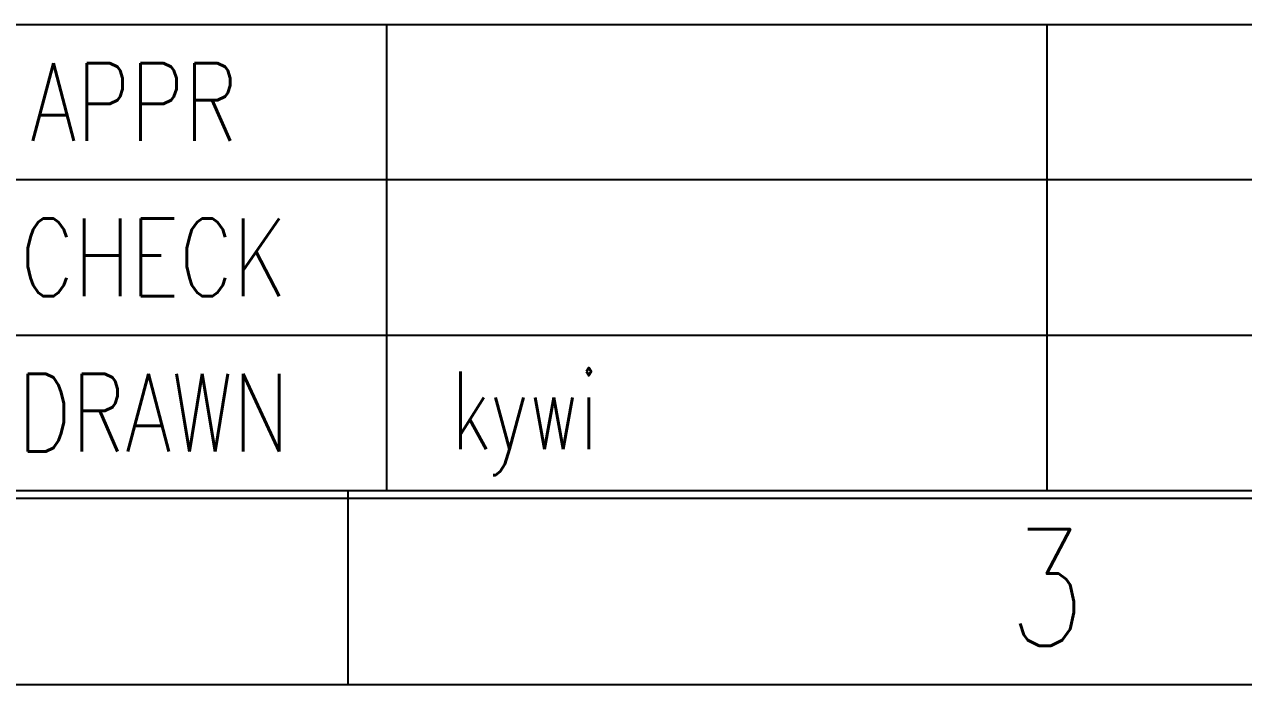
# Model space of a CAD drawing. Header units: millimetres. Extents: x -185 to 185, y -135 to 135.
# Drawn here: x 63.68 to 95.06, y -135 to -118 of the extents above; entities that cross this region are included whole.
import ezdxf

# ---------------------------------------------------------------- set-up
doc = ezdxf.new("R2010")
doc.units = ezdxf.units.MM
doc.layers.add('1', color=7, linetype='Continuous')
doc.styles.add('CONVERTER_13', font='simplex.shx', dxfattribs={"width": 0.7})
doc.styles.add('CONVERTER_14', font='simplex.shx', dxfattribs={"width": 0.77})

# ---------------------------------------------------------------- blocks, each defined once
blk = doc.blocks.new('_tb_frame_A3', base_point=(207.021, -200.33))
at = {"color": 7, "linetype": 'Continuous'}
for p, q in [((45, -118), (109, -118)), ((73, -118), (73, -130)), ((90, -118), (90, -130)), ((109, -122), (33, -122)), ((33, -126), (109, -126)), ((-180.2, -130.2), (180.2, -130.2)), ((-126, -130), (122, -130)), ((72, -130), (72, -135)), ((-185, -135), (185, -135))]:
    blk.add_line(p, q, dxfattribs=at)
at = {"color": 7, "line_spacing_factor": 0.60024, "style": 'CONVERTER_14'}
for s, insert, char_height, attachment_point in [('APPR', (66.5, -121), 2, 8), ('CHECK', (67, -125), 2, 8), ('DRAWN', (67, -129), 2, 8), ('3', (90, -132.5), 3, 5)]:
    blk.add_mtext(s, dxfattribs=dict(at, insert=insert, char_height=char_height, attachment_point=attachment_point))
at = {"layer": '1', "color": 4, "style": 'CONVERTER_13', "width": 0.7}
blk.add_text('kywi', height=2, dxfattribs=at).set_placement((74.665, -128.939))

msp = doc.modelspace()

# ---------------------------------------------------------------- block references
msp.add_blockref('_tb_frame_A3', (207.021, -200.33))

doc.saveas('drawing.dxf')
